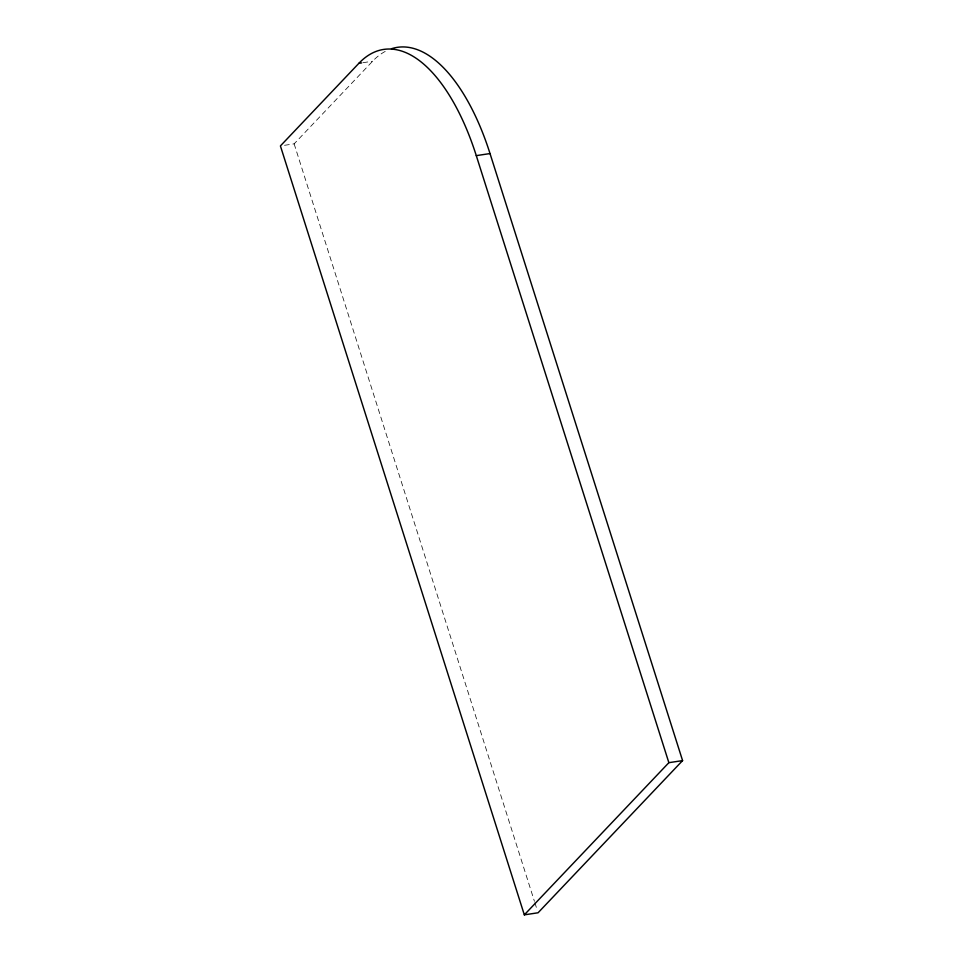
<?xml version="1.0" encoding="UTF-8"?>
<svg xmlns="http://www.w3.org/2000/svg" width="963" height="963" viewBox="0 0 963 963"><rect width="100%" height="100%" fill="white"/><g stroke="black" fill="none" stroke-linecap="round" stroke-linejoin="round"><path stroke-width="0.72" stroke-dasharray="4.82 3.61" d="M284.53 145.305L294.136 143.848L372.597 61.247A177.782 80.254 81.4 0 1 386.5 50.774M362.991 62.691L372.597 61.247M294.136 143.848L534.429 901.32M534.874 902.752L537.149 909.915"/><path stroke-width="1.44" d="M361.619 62.908L358.874 63.317L280.414 145.931L524.329 914.85L538.064 912.78L682.586 760.601L490.023 153.562A177.782 80.254 81.4 0 0 391.447 48.752M524.329 914.85L668.864 762.684L682.586 760.601M358.874 63.317A177.782 80.254 81.4 0 1 476.288 155.633L490.023 153.562M476.288 155.633L668.864 762.684"/></g></svg>
